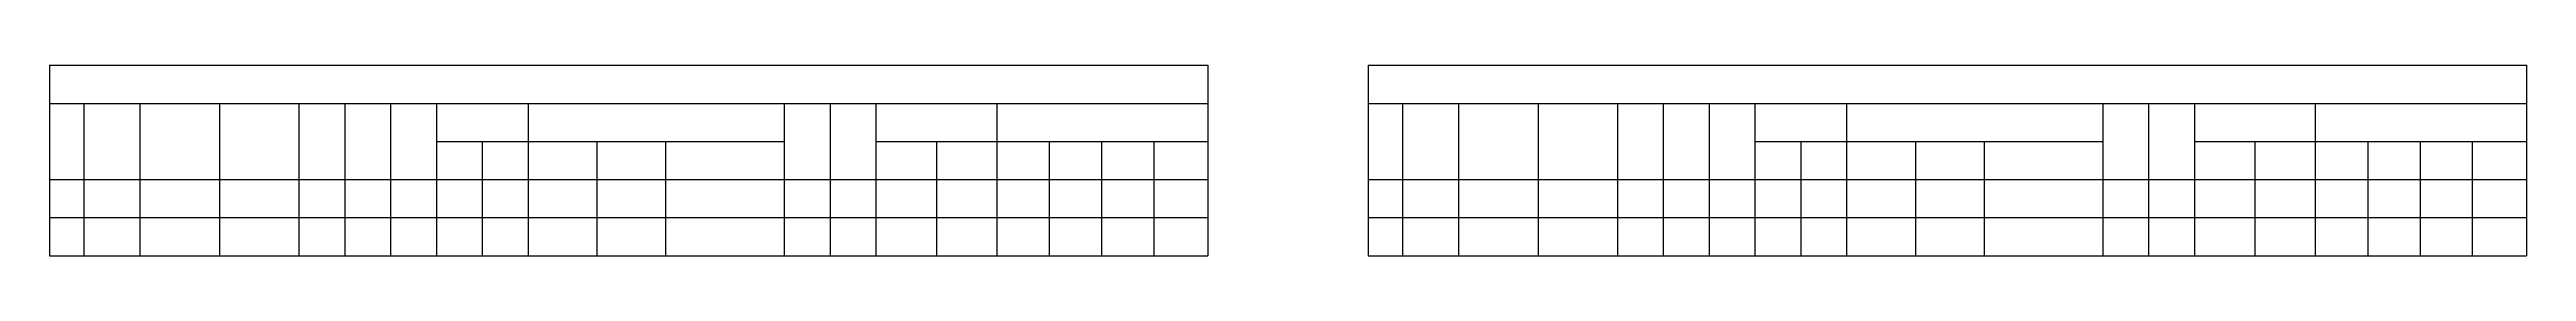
# Model space of a CAD drawing. Extents: x -288892 to 250096, y -100054 to 404668.
# Drawn here: x 41992 to 106853, y -84254 to -79254 of the extents above; entities that cross this region are included whole.
import ezdxf

# ---------------------------------------------------------------- set-up
doc = ezdxf.new("R2010")
doc.units = 0
doc.header["$LTSCALE"] = 1000
doc.header["$MEASUREMENT"] = 0
doc.layers.add('TEL_TEXT', color=3, linetype='CONTINUOUS')
doc.layers.add('表格线', color=3, linetype='CONTINUOUS')
doc.styles.add('_TEL_DIM', font='SIMPLEX', dxfattribs={"width": 0.8, "height": 3.5, "bigfont": 'HZTXT'})

msp = doc.modelspace()

# ---------------------------------------------------------------- linework, layer by layer
at = {"layer": '表格线'}
for p, q in [((41992, -79254), (41992, -84254)), ((41992, -79254), (72327, -79254)), ((72327, -79254), (72327, -84254)), ((76518, -79254), (76518, -84254)), ((76518, -79254), (106853, -79254)), ((106853, -79254), (106853, -84254)), ((41992, -80254), (72327, -80254)), ((42894, -80254), (42894, -84254)), ((44358, -80254), (44358, -84254)), ((44358, -80254), (44358, -84254)), ((44358, -80254), (44358, -84254)), ((46443, -80254), (46443, -84254)), ((48524, -80254), (48524, -84254)), ((49724, -80254), (49724, -84254)), ((50924, -80254), (50924, -84254)), ((52124, -80254), (52124, -84254)), ((54524, -80254), (54524, -84254)), ((61230, -80254), (61230, -84254)), ((62430, -80254), (62430, -84254)), ((63630, -80254), (63630, -84254)), ((66798, -80254), (66798, -84254)), ((66798, -80254), (66798, -84254)), ((76518, -80254), (106853, -80254)), ((77420, -80254), (77420, -84254)), ((78884, -80254), (78884, -84254)), ((78884, -80254), (78884, -84254)), ((78884, -80254), (78884, -84254)), ((80969, -80254), (80969, -84254)), ((83050, -80254), (83050, -84254)), ((84250, -80254), (84250, -84254)), ((85450, -80254), (85450, -84254)), ((86650, -80254), (86650, -84254)), ((89050, -80254), (89050, -84254)), ((95756, -80254), (95756, -84254)), ((96956, -80254), (96956, -84254)), ((98156, -80254), (98156, -84254)), ((101324, -80254), (101324, -84254)), ((101324, -80254), (101324, -84254)), ((52124, -81254), (61230, -81254)), ((53324, -81254), (53324, -84254)), ((53324, -81254), (53324, -84254)), ((56324, -81254), (56324, -84254)), ((58124, -81254), (58124, -84254)), ((63630, -81254), (72327, -81254)), ((65214, -81254), (65214, -84254)), ((68169, -81254), (68169, -84254)), ((69539, -81254), (69539, -84254)), ((70909, -81254), (70909, -84254)), ((86650, -81254), (95756, -81254)), ((87850, -81254), (87850, -84254)), ((87850, -81254), (87850, -84254)), ((90850, -81254), (90850, -84254)), ((92650, -81254), (92650, -84254)), ((98156, -81254), (106853, -81254)), ((99740, -81254), (99740, -84254)), ((102695, -81254), (102695, -84254)), ((104065, -81254), (104065, -84254)), ((105435, -81254), (105435, -84254)), ((41992, -82254), (72327, -82254)), ((76518, -82254), (106853, -82254)), ((41992, -83254), (72327, -83254)), ((76518, -83254), (106853, -83254)), ((41992, -84254), (72327, -84254)), ((76518, -84254), (106853, -84254))]:
    msp.add_line(p, q, dxfattribs=at)

# ---------------------------------------------------------------- texts
at = {"layer": 'TEL_TEXT', "char_height": 3.5, "width": 2.52, "attachment_point": 1, "style": '_TEL_DIM'}
for insert in [(66798, -83754), (101324, -83754)]:
    msp.add_mtext('-', dxfattribs=dict(at, insert=insert))

doc.saveas('drawing.dxf')
